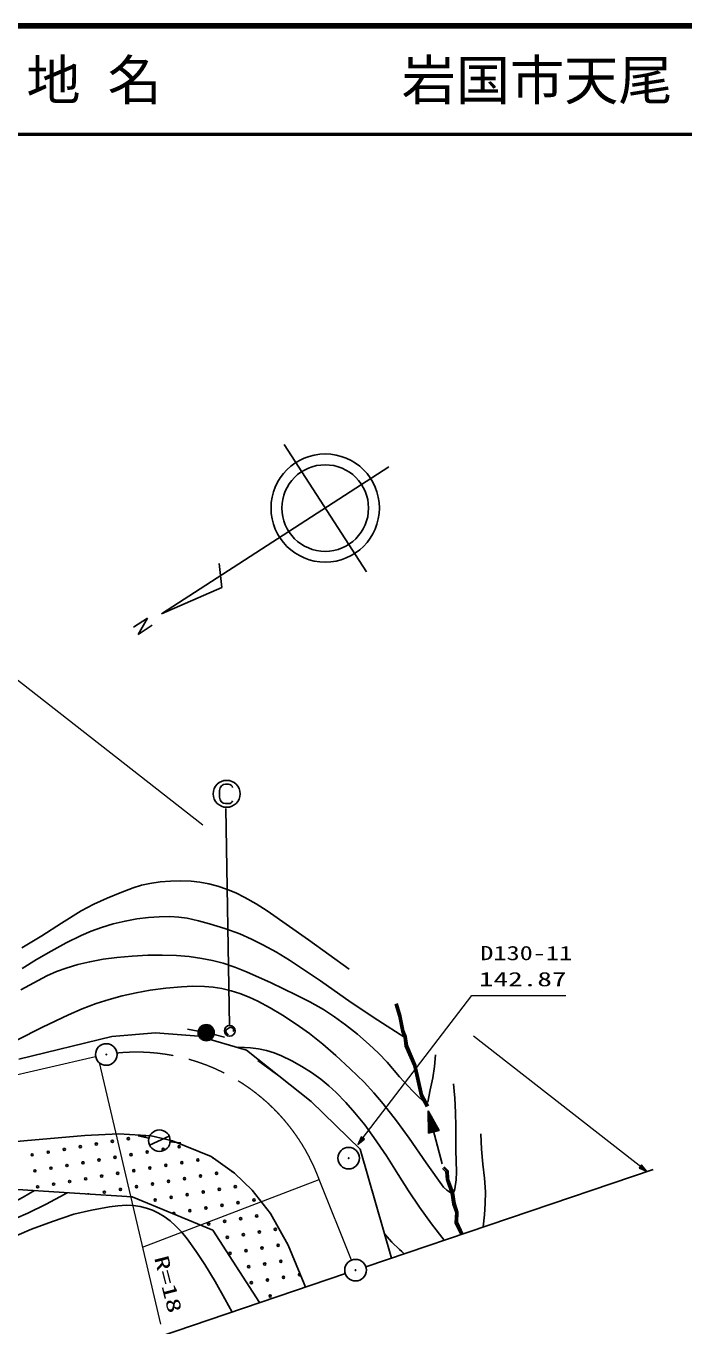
# Model space of a CAD drawing. Units: millimetres, scale not verified. Extents: x 40000 to 680000, y 20000 to 380000.
# Drawn here: x 370345 to 431080, y 259974 to 380000 of the extents above; entities that cross this region are included whole.
import ezdxf
from ezdxf.enums import TextEntityAlignment as Align

# ---------------------------------------------------------------- set-up
doc = ezdxf.new("R2010")
doc.units = ezdxf.units.MM
doc.header["$LTSCALE"] = 1000
doc.linetypes.add('CHAIN', pattern=[18.5, 12, -1.5, 3.5, -1.5])
for name, color, linetype, lineweight in [('M-BGD', 7, 'Continuous', 25), ('M-BGD-HTXT', 7, 'Continuous', 13), ('M-BMK', 2, 'CHAIN', 13), ('M-STR-STRC', 7, 'Continuous', 25), ('M-TTL', 2, 'Continuous', 140), ('M-TTL-LINE', 7, 'Continuous', 50)]:
    doc.layers.add(name, color=color, linetype=linetype, lineweight=lineweight)
for name, color, linetype in [('M-BMK-SRVR', 7, 'Continuous'), ('M-OTRS', 7, 'Continuous'), ('M-TTL-TXT', 7, 'Continuous')]:
    doc.layers.add(name, color=color, linetype=linetype)
doc.styles.add('ＭＳ ゴシック', font='')
doc.styles.get('ＭＳ ゴシック').set_extended_font_data('MS Gothic')

# ---------------------------------------------------------------- blocks, each defined once
blk = doc.blocks.new('BUHIN2')
at = {"color": 3, "linetype": 'Continuous', "lineweight": 25}
for radius in [995, 30]:
    blk.add_circle((0, 0), radius, dxfattribs=at)
blk = doc.blocks.new('BUHIN4')
at = {"color": 7, "linetype": 'Continuous', "lineweight": 25}
blk.add_lwpolyline([(201, -784), (327, -806), (448, -780), (571, -718), (680, -617), (812, -413), (886, -230), (879, 13), (796, 208), (613, 385), (99, 717), (-149, 818), (-331, 824), (-540, 743), (-704, 581), (-833, 381), (-915, 219), (-919, 109), (-898, -8), (-845, -87)], dxfattribs=at)
blk.add_circle((0, 0), 1244, dxfattribs=at)
blk = doc.blocks.new('BUHIN3')
at = {"color": 6, "linetype": 'Continuous', "lineweight": 25}
for radius in [995, 30]:
    blk.add_circle((0, 0), radius, dxfattribs=at)

msp = doc.modelspace()

# ---------------------------------------------------------------- linework, layer by layer
at = {"layer": 'M-BGD'}
for p, q in [((394167, 341338), (401759, 329576)), ((382840, 325696), (403844, 339253)), ((388423, 328109), (388179, 330332)), ((382840, 325696), (388423, 328109)), ((381552, 325299), (380255, 324452)), ((380686, 323787), (381552, 325299)), ((381983, 324623), (380686, 323787)), ((404756, 288496), (404419, 289617)), ((404853, 288520), (404515, 289646)), ((404950, 288544), (404611, 289675)), ((405020, 287101), (404756, 288496)), ((405116, 287131), (404853, 288520)), ((405212, 287160), (404950, 288544)), ((378261, 286646), (382291, 286978)), ((382291, 286978), (386304, 286665)), ((386242, 287131), (385260, 287319)), ((405244, 286578), (405020, 287101)), ((405341, 286605), (405116, 287131)), ((405438, 286632), (405212, 287160)), ((369670, 284531), (378261, 286646)), ((386304, 286665), (390710, 285372)), ((387707, 286808), (388677, 286566)), ((405357, 285752), (405244, 286578)), ((405454, 285779), (405341, 286605)), ((406147, 283909), (405357, 285752)), ((405551, 285806), (405438, 286632)), ((406242, 283940), (405454, 285779)), ((406338, 283970), (405551, 285806)), ((390710, 285372), (396679, 280629)), ((391733, 284427), (393476, 283145)), ((406748, 281163), (406147, 283909)), ((406843, 281199), (406242, 283940)), ((406937, 281235), (406338, 283970)), ((407319, 280137), (406748, 281163)), ((407406, 280185), (406843, 281199)), ((407493, 280234), (406937, 281235)), ((396679, 280629), (401201, 276209)), ((408758, 274854), (407481, 279772)), ((364250, 276472), (375774, 277483)), ((378920, 277635), (375774, 277483)), ((381883, 277458), (378920, 277635)), ((381684, 277233), (380709, 277456)), ((381750, 276603), (383567, 277415)), ((383857, 276988), (381883, 277458)), ((383653, 276903), (384647, 276797)), ((387425, 275559), (383857, 276988)), ((401201, 276209), (404069, 266164)), ((389601, 274014), (387425, 275559)), ((391210, 272443), (389601, 274014)), ((401711, 265365), (428234, 274359)), ((409110, 274135), (408799, 274446)), ((409208, 274179), (408870, 274517)), ((409306, 274222), (408941, 274587)), ((409146, 273408), (409110, 274135)), ((409246, 273428), (409208, 274179)), ((409345, 273448), (409306, 274222)), ((375309, 272129), (363540, 272891)), ((409599, 272164), (409146, 273408)), ((409696, 272189), (409246, 273428)), ((409794, 272214), (409345, 273448)), ((380135, 271833), (375309, 272129)), ((387586, 268742), (380135, 271833)), ((392915, 270265), (391210, 272443)), ((409749, 271152), (409599, 272164)), ((409846, 271175), (409696, 272189)), ((409944, 271199), (409794, 272214)), ((394543, 267364), (392915, 270265)), ((410008, 270373), (409749, 271152)), ((410109, 270387), (409846, 271175)), ((410210, 270401), (409944, 271199)), ((409971, 269428), (410008, 270373)), ((410072, 269448), (410109, 270387)), ((410172, 269469), (410210, 270401)), ((410485, 268340), (409971, 269428)), ((410581, 268373), (410072, 269448)), ((410671, 268415), (410172, 269469)), ((391909, 262041), (387586, 268742)), ((396032, 263777), (394543, 267364)), ((371899, 255255), (399845, 264732)), ((396130, 263472), (396032, 263777))]:
    msp.add_line(p, q, dxfattribs=at)
for points in [[(369961, 294810), (371797, 295921), (373609, 297109), (375451, 298245), (376620, 298851), (377827, 299408), (379025, 299921), (380243, 300376), (381000, 300602), (381778, 300771), (382727, 300910), (383695, 300990), (384645, 301013), (385592, 300975), (386405, 300886), (387220, 300736), (388041, 300525), (388853, 300253), (389716, 299894), (390556, 299479), (391599, 298884), (392616, 298234), (396424, 295551), (400173, 292863)], [(405304, 286548), (402821, 288138), (400363, 289782), (397526, 291761), (394655, 293690), (393451, 294426), (392209, 295114), (391151, 295638), (390069, 296106), (388691, 296602), (387290, 297043), (386268, 297332), (385234, 297561), (384442, 297665), (383633, 297711), (382651, 297702), (381662, 297633), (380580, 297495), (379497, 297296), (378398, 297030), (377307, 296703), (376360, 296361), (375434, 295963), (374049, 295276), (372682, 294530), (371327, 293749), (370001, 292915)], [(369877, 290930), (372279, 292246), (373157, 292629), (374058, 292956), (375134, 293276), (376226, 293537), (377474, 293767), (378731, 293937), (380154, 294070), (381583, 294143), (382912, 294159), (384251, 294113), (385408, 294011), (386567, 293848), (387557, 293653), (388541, 293397), (389620, 293037), (390690, 292617), (392985, 291581), (395264, 290486), (396544, 289830), (397794, 289122), (398831, 288448), (399835, 287723), (400947, 286841), (402030, 285904), (402878, 285097), (403682, 284249), (404832, 282904), (406025, 281603), (406494, 281142), (406968, 280685)], [(369489, 286292), (371866, 287483), (374271, 288620), (375533, 289175), (376826, 289677), (378016, 290059), (379223, 290383), (380514, 290672), (381813, 290901), (383250, 291091), (384696, 291223), (385754, 291268), (386811, 291254), (387616, 291185), (388427, 291055), (389267, 290859), (390091, 290605), (390930, 290278), (391745, 289897), (392895, 289272), (394018, 288593), (395285, 287774), (396513, 286908), (397745, 285910), (398941, 284864), (400272, 283653), (401559, 282400), (402457, 281422), (403317, 280396), (404543, 278831), (405719, 277232), (407280, 274958), (408887, 272724), (409192, 272445), (409559, 272196), (409675, 272169), (409768, 272203), (409866, 272342), (409932, 272556), (410048, 273390), (410093, 274122), (410023, 276142), (410010, 278310), (409995, 279624), (409920, 280920), (409862, 281582), (409797, 282251)], [(389471, 287100), (389500, 287143), (389510, 287191), (389508, 287246), (389489, 287303), (389436, 287385), (389381, 287441), (389292, 287479), (389207, 287481), (389112, 287443), (388907, 287310), (388829, 287236), (388797, 287171), (388793, 287081), (388825, 286995), (388876, 286915), (388922, 286858), (388961, 286839), (389007, 286827), (389045, 286834)], [(404699, 273894), (403607, 275617), (402461, 277314), (401608, 278461), (400702, 279578), (399864, 280530), (398974, 281448), (398284, 282085), (397548, 282681), (396696, 283292), (395800, 283860), (394872, 284383), (393916, 284852), (393240, 285125), (392539, 285343), (391811, 285492), (391060, 285584), (390501, 285627), (389929, 285661)], [(408149, 284934), (408052, 283871), (407894, 282817), (407652, 281692), (407421, 280564)], [(407533, 279574), (408382, 277992), (407560, 277778), (407534, 279569)], [(407877, 278248), (407788, 278592), (407925, 278260), (407828, 278235), (407788, 278592)], [(412327, 277651), (412393, 276236), (412519, 274827), (412662, 273550), (412744, 272265), (412739, 271215), (412675, 270167), (412617, 269604), (412552, 269041)], [(408947, 267819), (407775, 269325), (406653, 270866), (405662, 272364), (404699, 273894)], [(371122, 272400), (370077, 271780), (368993, 271208), (367576, 270580), (366127, 270003), (362437, 268610), (358772, 267162), (357333, 266545), (355901, 265912)], [(361376, 266315), (365930, 268331), (370517, 270310), (372210, 271145), (373877, 272035), (374027, 272116), (374185, 272202)], [(369494, 268246), (370855, 268818), (372797, 269550), (374755, 270224), (376391, 270585), (378041, 270888), (378834, 270991), (379631, 271033), (380248, 271011), (380871, 270928), (381455, 270784), (382023, 270582), (382578, 270320), (383112, 270001), (383649, 269602), (384156, 269151), (384706, 268571), (385211, 267951), (386050, 266775), (386848, 265555), (387802, 263984), (388703, 262385), (389032, 261781), (389359, 261176)], [(403449, 268385), (404109, 267645), (404809, 266948), (405025, 266759), (405252, 266566)]]:
    msp.add_lwpolyline(points, dxfattribs=at)
for points in [[(407481, 279772), (407500, 277711), (408468, 277962)], [(407584, 279376), (408291, 278045), (407613, 277870)], [(407634, 279182), (408200, 278099), (407667, 277961)], [(407686, 278984), (408108, 278153), (407721, 278052)], [(407736, 278790), (408017, 278207), (407775, 278144)]]:
    msp.add_lwpolyline(points, close=True, dxfattribs=at)
for centre, radius in [((397963, 335457), 5000), ((397963, 335457), 4000), ((386979, 286990), 746), ((386979, 286990), 660), ((386979, 286990), 574), ((386979, 286990), 484), ((386979, 286990), 398), ((386979, 286990), 292), ((386979, 286990), 202), ((386979, 286990), 116), ((386979, 286990), 22.5), ((389152, 287156), 498), ((379795, 277190), 99.5), ((382659, 277009), 995), ((373877, 276199), 99.5), ((375357, 276447), 99.5), ((376836, 276695), 99.5), ((378315, 276942), 99.5), ((383001, 276206), 99.5), ((384481, 276454), 99.5), ((370919, 275703), 99.5), ((372398, 275951), 99.5), ((375604, 274967), 99.5), ((377084, 275215), 99.5), ((378563, 275463), 99.5), ((380043, 275711), 99.5), ((381522, 275959), 99.5), ((384729, 274975), 99.5), ((386208, 275223), 99.5), ((371166, 274224), 99.5), ((372646, 274472), 99.5), ((374125, 274720), 99.5), ((377332, 273736), 99.5), ((378811, 273984), 99.5), ((380290, 274231), 99.5), ((381770, 274479), 99.5), ((383249, 274727), 99.5), ((386456, 273743), 99.5), ((387935, 273991), 99.5), ((371414, 272745), 99.5), ((372894, 272992), 99.5), ((374373, 273240), 99.5), ((375852, 273488), 99.5), ((379059, 272504), 99.5), ((380538, 272752), 99.5), ((382018, 273000), 99.5), ((383497, 273248), 99.5), ((384976, 273495), 99.5), ((388183, 272512), 99.5), ((389662, 272760), 99.5), ((377580, 272256), 99.5), ((382265, 271520), 99.5), ((383745, 271768), 99.5), ((385224, 272016), 99.5), ((386704, 272264), 99.5), ((389910, 271280), 99.5), ((391390, 271528), 99.5), ((385472, 270537), 99.5), ((386951, 270785), 99.5), ((388431, 271032), 99.5), ((391637, 270049), 99.5), ((387199, 269305), 99.5), ((388679, 269553), 99.5), ((390158, 269801), 99.5), ((393365, 268817), 99.5), ((388926, 268074), 99.5), ((390406, 268321), 99.5), ((391885, 268569), 99.5), ((389174, 266594), 99.5), ((390654, 266842), 99.5), ((392133, 267090), 99.5), ((393612, 267338), 99.5), ((390902, 265363), 99.5), ((392381, 265610), 99.5), ((393860, 265858), 99.5), ((392629, 264131), 99.5), ((394108, 264379), 99.5), ((391149, 263883), 99.5), ((392877, 262652), 99.5)]:
    msp.add_circle(centre, radius, dxfattribs=at)
for centre, start, end in [((381274, 277438), 142.43786, 30.72718), ((387687, 275470), 197.70261, 271.52954), ((389415, 274239), 194.06967, 275.16248), ((376100, 272009), 42.71712, 130.25661), ((383993, 270289), 306.17794, 188.767), ((395587, 264627), 54.02682, 351.04748)]:
    msp.add_arc(centre, 99.5, start, end, dxfattribs=at)
at = {"layer": 'M-BGD-HTXT'}
for p, q in [((386678, 306173), (355944, 330188)), ((400974, 276658), (411493, 290419)), ((411493, 290419), (420177, 290419)), ((427648, 274160), (411657, 286655)), ((377091, 284218), (382772, 260055)), ((381103, 267154), (397411, 273416))]:
    msp.add_line(p, q, dxfattribs=at)
for points in [[(400974, 276658), (401579, 277140), (401281, 277368)], [(401068, 276780), (401297, 277297), (401505, 277137)], [(401113, 276840), (401302, 277257), (401466, 277132)], [(401160, 276901), (401307, 277218), (401427, 277127)], [(401205, 276961), (401313, 277178), (401387, 277121)], [(427648, 274160), (427172, 274770), (426942, 274474)], [(427527, 274255), (427013, 274490), (427175, 274697)], [(427468, 274301), (427053, 274495), (427180, 274657)], [(427407, 274348), (427092, 274499), (427184, 274618)], [(427348, 274395), (427132, 274504), (427189, 274578)]]:
    msp.add_lwpolyline(points, close=True, dxfattribs=at)
for points in [[(401021, 276719), (401292, 277336), (401545, 277142), (401022, 276721)], [(401333, 277127), (401252, 277022), (401318, 277139), (401348, 277116), (401252, 277022)], [(427587, 274208), (426974, 274485), (427170, 274736), (427586, 274209)], [(427183, 274524), (427287, 274442), (427171, 274509), (427194, 274539), (427287, 274442)]]:
    msp.add_lwpolyline(points, dxfattribs=at)
at = {"layer": 'M-BMK'}
for p, q in [((367081, 282545), (376771, 284782)), ((400392, 265972), (397411, 273416))]:
    msp.add_line(p, q, dxfattribs=at)
msp.add_arc((380525, 267181), 18000, 20.26483, 95.67346, dxfattribs=at)
at = {"layer": 'M-STR-STRC'}
msp.add_line((388780, 307704), (389141, 287621), dxfattribs=at)
at = {"layer": 'M-TTL'}
msp.add_line((680000, 380000), (40000, 380000), dxfattribs=at)
at = {"layer": 'M-TTL-LINE'}
msp.add_line((40000, 370000), (680000, 370000), dxfattribs=at)

# ---------------------------------------------------------------- block references
at = {"layer": 'M-BMK-SRVR', "rotation": 122.84066}
for p in [(377753, 284967), (400124, 275391)]:
    msp.add_blockref('BUHIN2', p, dxfattribs=at)
at = {"layer": 'M-OTRS', "rotation": 122.84066}
msp.add_blockref('BUHIN3', (400764, 265044), dxfattribs=at)
at = {"layer": 'M-STR-STRC', "rotation": 122.84066}
msp.add_blockref('BUHIN4', (388870, 309055), dxfattribs=at)

# ---------------------------------------------------------------- texts
at = {"layer": 'M-BGD-HTXT', "style": 'ＭＳ ゴシック'}
for s, width, p in [('D130-11', 1.35, (412277, 293288)), ('142.87', 1.5, (412154, 290876))]:
    msp.add_text(s, height=1320, dxfattribs=dict(at, width=width)).set_placement(p, align=Align.BOTTOM_LEFT)
at = {"layer": 'M-BGD-HTXT', "style": 'ＭＳ ゴシック', "width": 1.5}
msp.add_text('R=18', height=1320, rotation=284.4, dxfattribs=at).set_placement((381784, 266093), align=Align.BOTTOM_LEFT)
at = {"layer": 'M-TTL-TXT', "style": 'ＭＳ ゴシック'}
for s, p in [('地 名', (370380, 375000)), ('岩国市天尾', (405024, 375000))]:
    msp.add_text(s, height=3666, dxfattribs=at).set_placement(p, align=Align.MIDDLE_LEFT)

doc.saveas('drawing.dxf')
